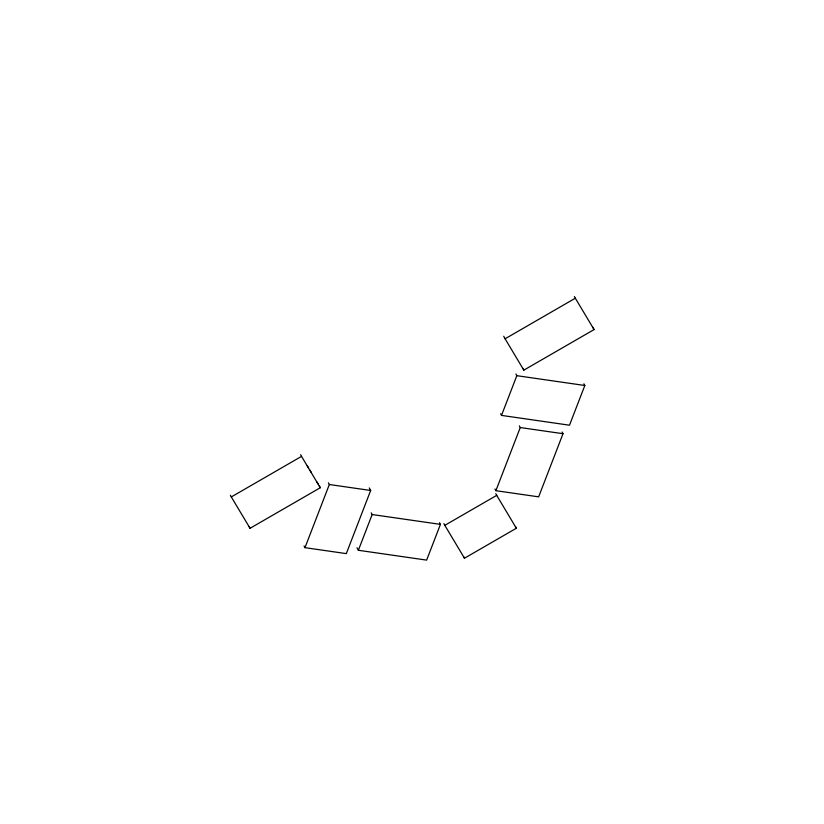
<?xml version="1.0" encoding="UTF-8"?>
<svg xmlns="http://www.w3.org/2000/svg" width="824" height="824" viewBox="0 0 824 824"><rect width="100%" height="100%" fill="white"/><g stroke="black" fill="none" stroke-linecap="round" stroke-linejoin="round"><path stroke-width="1.24" d="M369.296 487.952L370.666 490.476L346.307 553.615L304.973 547.661L329.332 484.512L328.426 482.833M439.511 522.694L440.428 524.373L426.636 560.114L358.368 550.278L372.16 514.537L371.243 512.858M583.907 383.809L584.824 385.488L569.497 425.205L501.507 415.399L516.833 375.692L515.917 374.014M562.092 432.023L563.008 433.712L538.649 496.851L495.894 490.692L520.253 427.543L519.336 425.864M319.372 486.057L320.279 487.736L250.053 528.297L231.297 496.944L301.522 456.383L300.616 454.693M592.703 327.056L594.073 329.579L523.848 370.141L505.091 338.788L575.317 298.216L574.4 296.537M515.453 526.567L516.36 528.246L464.478 558.219L444.816 525.341L496.707 495.368L495.791 493.689M516.833 375.692L584.824 385.488M520.253 427.543L563.008 433.712M329.332 484.512L370.666 490.476M372.16 514.537L440.428 524.373M575.317 298.216L594.073 329.579M496.707 495.368L516.36 528.246M307.27 465.756L308.567 467.919M309.855 470.071L311.153 472.234M316.972 481.968L318.27 484.131M301.522 456.383L320.279 487.736M522.931 368.462L523.848 370.141M503.722 336.264L505.091 338.788M500.601 413.72L501.507 415.399M494.977 489.013L495.894 490.692M463.572 556.53L464.478 558.219M443.909 523.662L444.816 525.341M356.998 547.754L358.368 550.278M304.066 545.972L304.973 547.661M249.136 526.618L250.053 528.297M230.39 495.265L231.297 496.944"/></g></svg>
